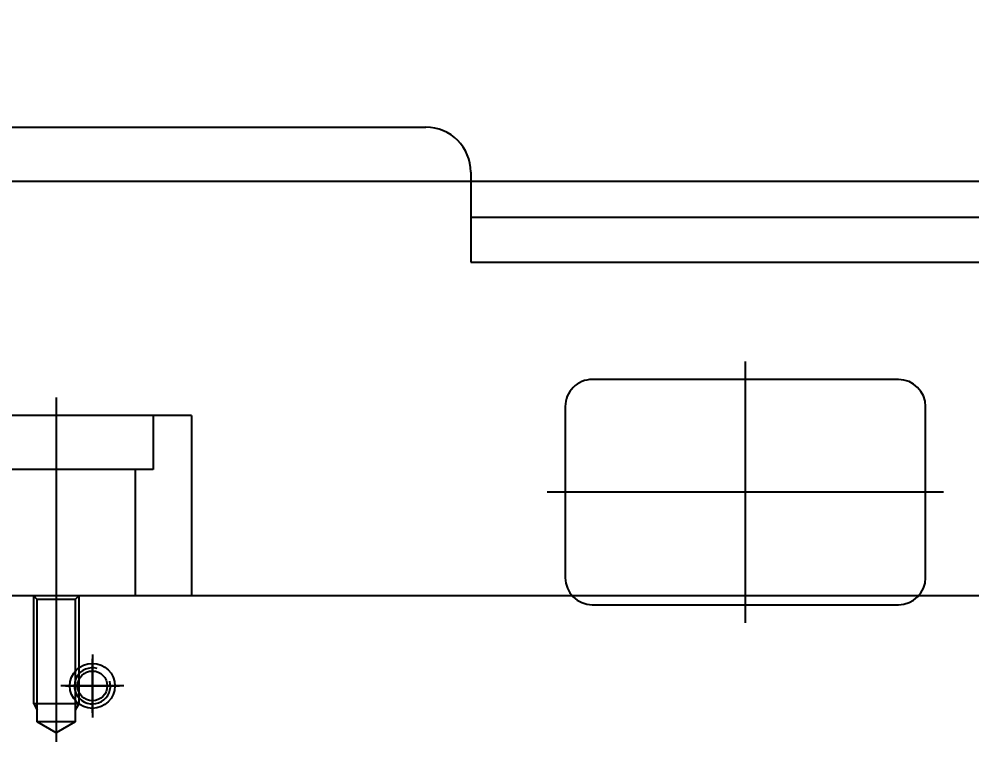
# Model space of a CAD drawing. Header units: inches. Extents: x 0 to 77285, y -118 to 40065.
# Drawn here: x 16554.5 to 16660.3, y 26071.4 to 26152.5 of the extents above; entities that cross this region are included whole.
import ezdxf

# ---------------------------------------------------------------- set-up
doc = ezdxf.new("R2010")
doc.units = ezdxf.units.IN
doc.header["$LTSCALE"] = 5
doc.header["$MEASUREMENT"] = 0
doc.layers.add('A', color=8, linetype='Continuous')
doc.styles.add('SCI', font='')
doc.styles.get('SCI').set_extended_font_data('Gulim')
doc.dimstyles.new('SCH', dxfattribs={"dimtxt": 2.5, "dimasz": 2, "dimexe": 1.25, "dimexo": 0.625, "dimtad": 1, "dimdec": 8, "dimtxsty": 'SCI', "dimcen": 2.5, "dimclrd": 4, "dimclre": 4, "dimclrt": 7, "dimadec": 8, "dimazin": 2, "dimtfac": 1, "dimtdec": 8, "dimtmove": 0, "dimatfit": 3, "dimfxl": 1, "dimarcsym": 0})

# ---------------------------------------------------------------- blocks, each defined once
blk = doc.blocks.new('A$Cc399747e')
for p, q in [((724.81, 187), (724.81, 204.21)), ((722.71, 202), (724.81, 203.21)), ((724.81, 203.21), (726.91, 202)), ((720.8, 194.5), (720.8, 201.5)), ((720.8, 201), (720.8, 195)), ((722.71, 188.4), (722.71, 202)), ((722.71, 202), (726.91, 202)), ((726.91, 202), (726.91, 188.4)), ((722.31, 200), (722.71, 200.69)), ((722.31, 188), (722.31, 200)), ((722.31, 200), (727.31, 200)), ((727.31, 200), (726.91, 200.69)), ((727.31, 200), (727.31, 188)), ((717.3, 198), (724.3, 198)), ((723.8, 198), (717.8, 198)), ((648.3, 191), (648.3, 162)), ((724.81, 166), (724.81, 190)), ((665.3, 189), (631.3, 189)), ((722.31, 188), (722.71, 188.4)), ((722.71, 188.4), (726.91, 188.4)), ((726.91, 188.4), (727.31, 188)), ((400.8, 188), (1040.8, 188)), ((709.81, 168), (709.81, 188)), ((709.81, 188), (797.81, 188)), ((716.06, 174), (716.06, 188)), ((628.3, 186), (628.3, 167)), ((668.3, 167), (668.3, 186)), ((626.3, 176.5), (670.3, 176.5)), ((714.06, 168), (714.06, 174)), ((714.06, 174), (735.56, 174)), ((709.81, 168), (797.81, 168)), ((631.3, 164), (665.3, 164)), ((678.78, 141), (678.78, 151)), ((1447.8, 142), (400.8, 142))]:
    blk.add_line(p, q)
at = {"ltscale": 5}
for p, q in [((678.78, 151), (256.29, 151)), ((678.78, 146), (256.29, 146)), ((813.78, 136), (683.78, 136))]:
    blk.add_line(p, q, dxfattribs=at)
for radius in [2.5, 1.65]:
    blk.add_circle((720.8, 198), radius)
for centre, radius, start, end in [((720.8, 198), 2, 255, 195), ((631.3, 186), 3, 90, 180), ((665.3, 186), 3, 0, 90), ((631.3, 167), 3, 180, 270), ((665.3, 167), 3, 270, 0), ((683.78, 141), 5, 180, 270)]:
    blk.add_arc(centre, radius, start, end)
blk = doc.blocks.new('*D366')
at = {"color": 4, "lineweight": -2, "transparency": 16777216}
for p, q in [((12554.65, 23925.55), (12554.65, 28076.14)), ((17979.65, 23925.05), (17979.65, 28076.14)), ((12714.65, 27976.14), (17819.65, 27976.14))]:
    blk.add_line(p, q, dxfattribs=at)
at = {"color": 4, "transparency": 16777216}
for points in [[(12714.65, 28002.81), (12714.65, 27949.48), (12554.65, 27976.14)], [(17819.65, 28002.81), (17819.65, 27949.48), (17979.65, 27976.14)]]:
    blk.add_solid(points, dxfattribs=at)
at = {"layer": 'Defpoints', "color": 0, "transparency": 16777216}
for p in [(17979.65, 27976.14), (12554.65, 23875.55), (17979.65, 23875.05)]:
    blk.add_point(p, dxfattribs=at)
at = {"color": 7, "transparency": 16777216, "insert": (15267.15, 28128.81), "char_height": 200, "attachment_point": 5, "style": 'SCI'}
blk.add_mtext('5425', dxfattribs=at)
blk = doc.blocks.new('*D367')
at = {"color": 4, "lineweight": -2, "transparency": 16777216}
for p, q in [((12554.65, 23925.55), (12554.65, 29140.68)), ((21064.65, 23433.05), (21064.65, 29140.68)), ((12714.65, 29040.68), (20904.65, 29040.68))]:
    blk.add_line(p, q, dxfattribs=at)
at = {"color": 4, "transparency": 16777216}
for points in [[(12714.65, 29067.34), (12714.65, 29014.01), (12554.65, 29040.68)], [(20904.65, 29067.34), (20904.65, 29014.01), (21064.65, 29040.68)]]:
    blk.add_solid(points, dxfattribs=at)
at = {"layer": 'Defpoints', "color": 0, "transparency": 16777216}
for p in [(21064.65, 29040.68), (12554.65, 23875.55), (21064.65, 23383.05)]:
    blk.add_point(p, dxfattribs=at)
at = {"color": 7, "transparency": 16777216, "insert": (16809.65, 29193.47), "char_height": 200, "attachment_point": 5, "style": 'SCI'}
blk.add_mtext('8510', dxfattribs=at)
blk = doc.blocks.new('*D374')
at = {"color": 4, "lineweight": -2, "transparency": 16777216}
for p, q in [((12554.65, 23925.55), (12554.65, 30215.88)), ((37924.65, 23433.05), (37924.65, 30215.88)), ((12714.65, 30115.88), (37764.65, 30115.88))]:
    blk.add_line(p, q, dxfattribs=at)
at = {"color": 4, "transparency": 16777216}
for points in [[(12714.65, 30142.54), (12714.65, 30089.21), (12554.65, 30115.88)], [(37764.65, 30142.54), (37764.65, 30089.21), (37924.65, 30115.88)]]:
    blk.add_solid(points, dxfattribs=at)
at = {"layer": 'Defpoints', "color": 0, "transparency": 16777216}
for p in [(37924.65, 30115.88), (12554.65, 23875.55), (37924.65, 23383.05)]:
    blk.add_point(p, dxfattribs=at)
at = {"color": 7, "transparency": 16777216, "insert": (25239.65, 30268.54), "char_height": 200, "attachment_point": 5, "style": 'SCI'}
blk.add_mtext('25370', dxfattribs=at)

msp = doc.modelspace()

# ---------------------------------------------------------------- block references
at = {"layer": 'A', "rotation": 180}
msp.add_blockref('A$Cc399747e', (17283.44187244, 26276.55060516), dxfattribs=at)

# ---------------------------------------------------------------- dimensions: what is measured, and where the dimension line sits
for base, p2, picture, middle in [((37924.649780898, 30115.8761734788), (37924.649780898, 23383.0504762948), '*D374', (25239.649780898, 30268.5392893244)), ((21064.649780898, 29040.6754827387), (21064.649780898, 23383.0504762948), '*D367', (16809.649780898, 29193.4717543765)), ((17979.649780898, 27976.1433020648), (17979.649780898, 23875.0504762948), '*D366', (15267.149780898, 28128.8064179103))]:
    dim = msp.add_linear_dim(base=base, p1=(12554.649780898, 23875.5504762968), p2=p2, dimstyle='SCH', override={"dimscale": 80})
    dim.commit()
    dim.dimension.update_dxf_attribs({"geometry": picture, "text_midpoint": middle})

doc.saveas('drawing.dxf')
